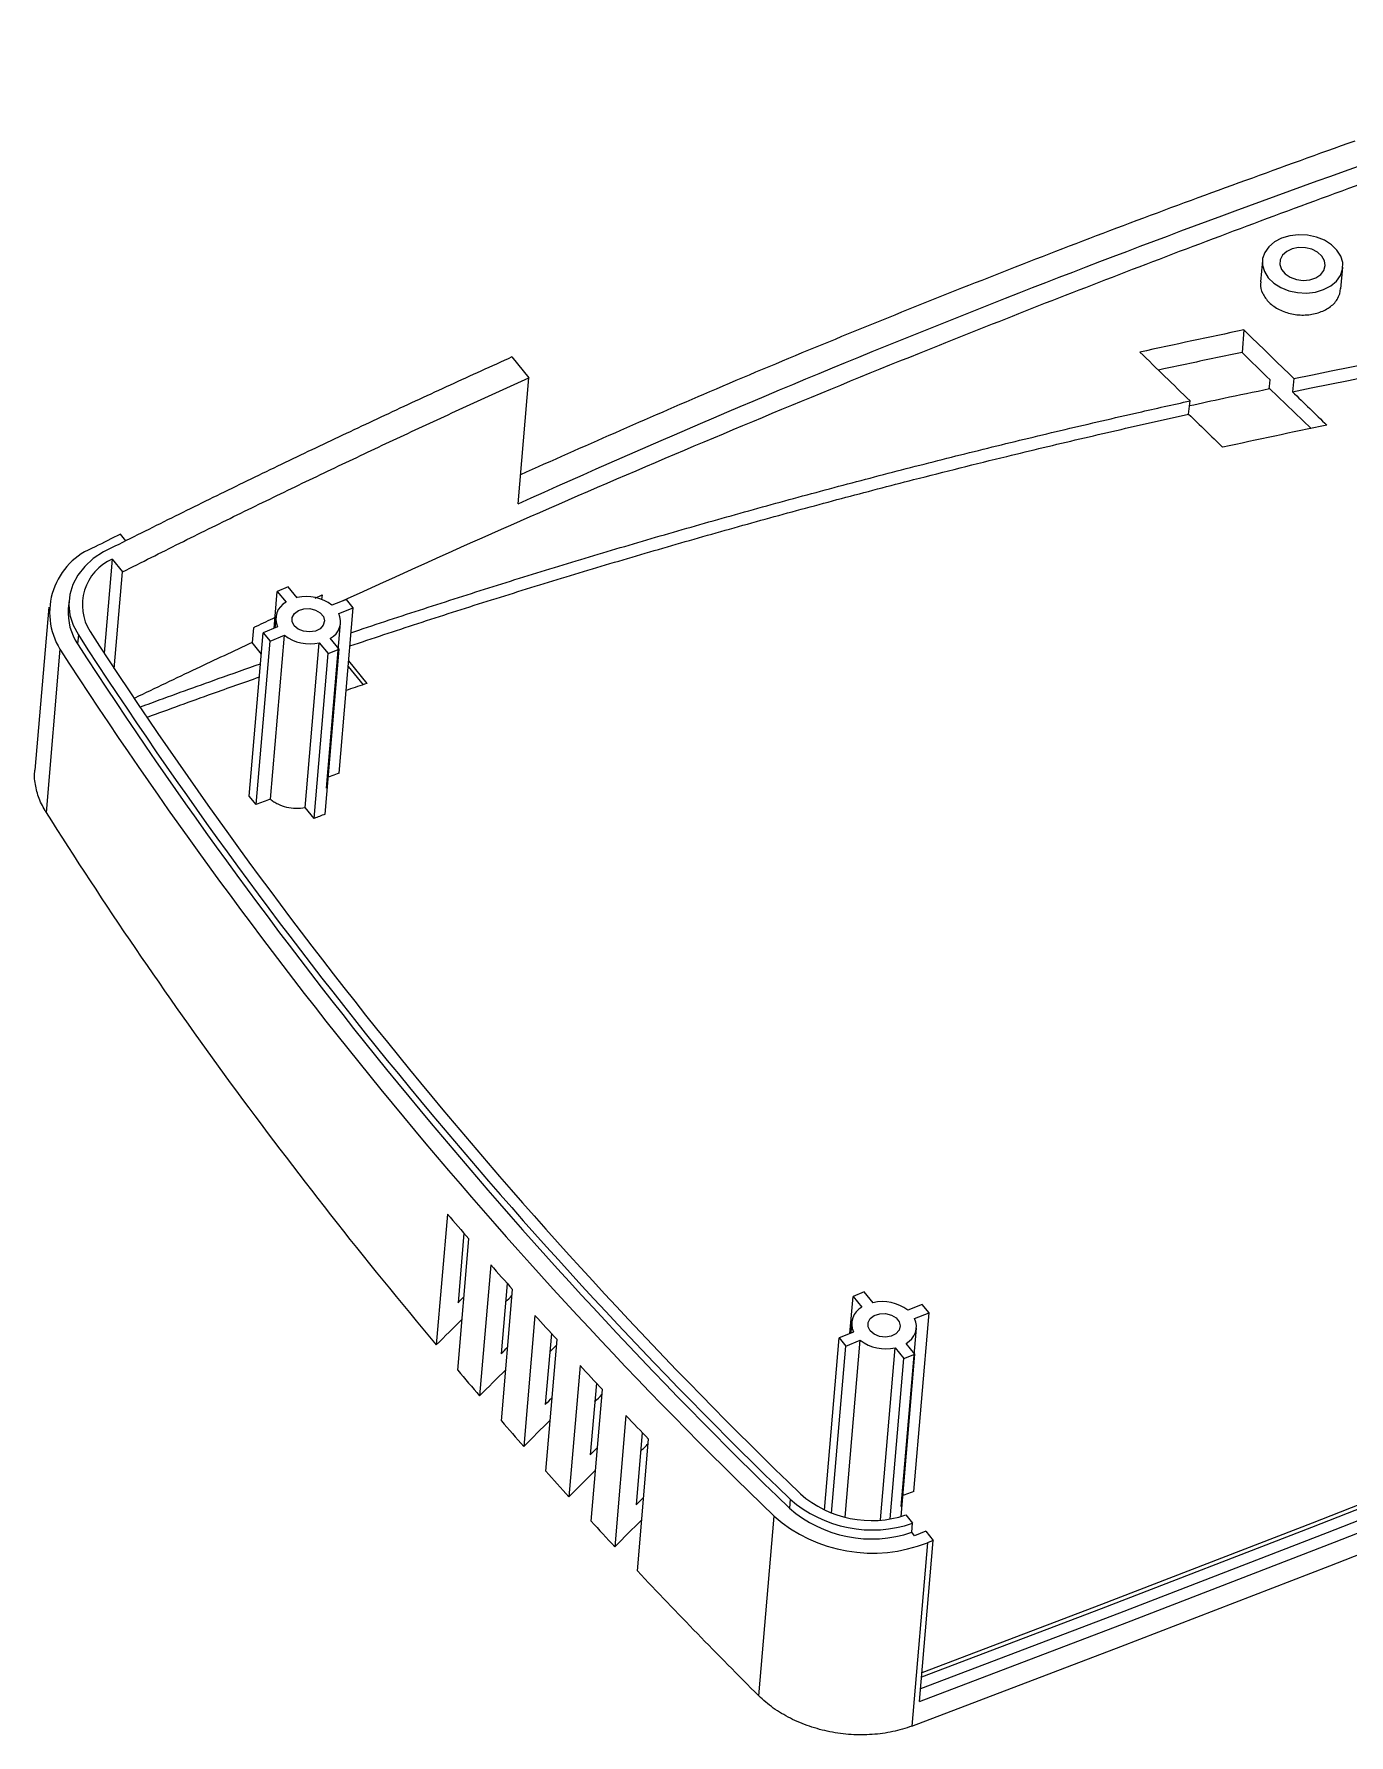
# Model space of a CAD drawing. Header units: inches. Extents: x 2104 to 4068, y 410 to 1569.
# Drawn here: x 2536.5 to 2587, y 507.8 to 573.1 of the extents above; entities that cross this region are included whole.
import ezdxf

# ---------------------------------------------------------------- set-up
doc = ezdxf.new("R2010")
doc.units = ezdxf.units.IN

msp = doc.modelspace()

# ---------------------------------------------------------------- linework, layer by layer
at = {"color": 7, "linetype": 'Continuous', "lineweight": 15}
for p, q in [((2583.696, 564.428), (2583.626, 563.609)), ((2586.715, 563.343), (2586.785, 564.165)), ((2586.675, 563.15), (2586.693, 563.345)), ((2582.988, 561.759), (2582.914, 560.895)), ((2554.875, 560.721), (2555.526, 559.923)), ((2555.114, 555.086), (2555.526, 559.923)), ((2584.909, 559.891), (2584.855, 559.382)), ((2583.969, 559.506), (2585.573, 557.978)), ((2580.864, 558.527), (2580.918, 559.036)), ((2540.05, 553.657), (2539.838, 553.917)), ((2539.521, 552.956), (2539.213, 549.341)), ((2539.521, 552.956), (2539.919, 552.468)), ((2539.602, 548.745), (2539.919, 552.468)), ((2537.863, 551.388), (2537.834, 551.043)), ((2545.738, 550.298), (2545.859, 551.72)), ((2546.285, 551.891), (2545.859, 551.72)), ((2545.859, 551.72), (2546.198, 551.306)), ((2546.624, 551.477), (2546.285, 551.891)), ((2547.312, 551.464), (2547.579, 551.592)), ((2547.579, 551.592), (2547.564, 551.412)), ((2548.515, 551.411), (2547.961, 551.189)), ((2548.775, 551.092), (2548.515, 551.411)), ((2537.086, 551.107), (2536.553, 544.853)), ((2545.802, 550.717), (2545.768, 550.31)), ((2548.221, 550.87), (2548.775, 551.092)), ((2548.234, 544.741), (2548.775, 551.092)), ((2538.22, 550.044), (2538.19, 549.699)), ((2544.785, 543.854), (2545.321, 550.13)), ((2544.941, 550.323), (2544.892, 549.752)), ((2545.874, 550.352), (2545.321, 550.13)), ((2545.321, 550.13), (2545.581, 549.812)), ((2547.753, 544.163), (2548.293, 550.505)), ((2537.514, 549.494), (2536.981, 543.233)), ((2545.25, 549.304), (2544.892, 549.752)), ((2545.045, 543.529), (2545.581, 549.812)), ((2545.581, 549.812), (2546.135, 550.034)), ((2545.598, 543.739), (2546.135, 550.034)), ((2546.933, 543.42), (2547.472, 549.746)), ((2547.472, 549.746), (2547.811, 549.331)), ((2547.696, 543.16), (2548.237, 549.502)), ((2547.811, 549.331), (2548.237, 549.502)), ((2548.237, 549.502), (2547.898, 549.916)), ((2547.271, 542.998), (2547.811, 549.331)), ((2548.583, 548.837), (2549.156, 548.135)), ((2548.602, 549.053), (2549.298, 548.183)), ((2545.045, 543.529), (2544.785, 543.854)), ((2547.271, 542.998), (2546.933, 543.42)), ((2552.396, 527.803), (2551.968, 522.779)), ((2552.791, 521.806), (2553.221, 526.849)), ((2553.03, 527.069), (2552.802, 524.401)), ((2554.06, 525.852), (2553.631, 520.825)), ((2554.691, 525.139), (2554.462, 522.443)), ((2554.466, 519.863), (2554.896, 524.91)), ((2567.855, 523.221), (2567.977, 524.643)), ((2568.403, 524.814), (2567.977, 524.643)), ((2567.977, 524.643), (2568.315, 524.229)), ((2568.741, 524.4), (2568.403, 524.814)), ((2570.633, 524.334), (2570.079, 524.112)), ((2570.308, 517.151), (2570.893, 524.015)), ((2570.339, 523.793), (2570.893, 524.015)), ((2570.893, 524.015), (2570.633, 524.334)), ((2555.757, 523.913), (2555.328, 518.881)), ((2567.992, 523.275), (2567.438, 523.053)), ((2567.92, 523.64), (2567.885, 523.233)), ((2569.827, 516.573), (2570.411, 523.428)), ((2556.387, 523.22), (2556.155, 520.496)), ((2556.174, 517.931), (2556.605, 522.982)), ((2566.874, 516.439), (2567.438, 523.053)), ((2567.152, 516.323), (2567.698, 522.735)), ((2567.438, 523.053), (2567.698, 522.735)), ((2567.673, 516.165), (2568.252, 522.957)), ((2567.698, 522.735), (2568.252, 522.957)), ((2569.026, 516.058), (2569.59, 522.669)), ((2569.59, 522.669), (2569.928, 522.254)), ((2570.354, 522.425), (2570.016, 522.839)), ((2557.488, 521.984), (2557.059, 516.949)), ((2569.404, 516.103), (2569.928, 522.254)), ((2569.823, 516.195), (2570.354, 522.425)), ((2569.928, 522.254), (2570.354, 522.425)), ((2558.117, 521.311), (2557.882, 518.56)), ((2557.916, 516.01), (2558.347, 521.065)), ((2559.253, 520.067), (2558.823, 515.029)), ((2559.88, 519.413), (2559.643, 516.636)), ((2559.692, 514.101), (2560.123, 519.16)), ((2565.56, 516.856), (2565.53, 516.511)), ((2564.351, 509.305), (2564.939, 516.203)), ((2569.999, 516.248), (2570.26, 515.929)), ((2570.231, 515.583), (2570.26, 515.929)), ((2570.339, 515.451), (2570.231, 515.583)), ((2570.765, 515.622), (2570.339, 515.451)), ((2570.765, 515.622), (2571.051, 515.271)), ((2570.829, 515.183), (2570.229, 508.14)), ((2570.524, 509.088), (2571.051, 515.271)), ((2571.051, 515.271), (2570.829, 515.183))]:
    msp.add_line(p, q, dxfattribs=at)
at = {"color": 7, "linetype": 'Continuous', "lineweight": 15, "flags": 128}
for points in [[(2586.561, 564.826), (2586.349, 565.032), (2586.08, 565.202), (2585.77, 565.326), (2585.433, 565.399), (2585.087, 565.416), (2584.748, 565.377), (2584.434, 565.284), (2584.16, 565.142), (2583.941, 564.957), (2583.787, 564.739), (2583.705, 564.498), (2583.701, 564.248), (2583.774, 564), (2583.92, 563.767), (2584.133, 563.561), (2584.401, 563.391), (2584.711, 563.267), (2585.048, 563.195), (2585.395, 563.177), (2585.733, 563.216), (2586.047, 563.309), (2586.321, 563.452), (2586.54, 563.636), (2586.695, 563.854), (2586.776, 564.095), (2586.78, 564.345), (2586.708, 564.593), (2586.561, 564.826)], [(2585.986, 564.595), (2585.819, 564.746), (2585.6, 564.857), (2585.349, 564.919), (2585.089, 564.925), (2584.842, 564.875), (2584.631, 564.774), (2584.474, 564.63), (2584.385, 564.457), (2584.372, 564.269), (2584.436, 564.084), (2584.571, 563.918), (2584.767, 563.785), (2585.004, 563.698), (2585.262, 563.664), (2585.519, 563.687), (2585.75, 563.763), (2585.937, 563.887), (2586.061, 564.047), (2586.113, 564.229), (2586.087, 564.418), (2585.986, 564.595)], [(2583.963, 559.504), (2583.971, 559.587), (2583.985, 559.714), (2583.998, 559.841)], [(2539.625, 553.45), (2539.183, 553.236), (2538.793, 552.976), (2538.463, 552.675), (2538.199, 552.34), (2538.007, 551.979), (2537.892, 551.597), (2537.856, 551.205), (2537.899, 550.81), (2538.021, 550.42), (2538.22, 550.044)], [(2539.838, 553.917), (2539.716, 553.856), (2539.595, 553.795), (2539.473, 553.734), (2539.351, 553.673), (2539.23, 553.611), (2539.108, 553.55), (2538.987, 553.489), (2538.865, 553.428)], [(2546.515, 550.398), (2546.434, 550.556), (2546.435, 550.722), (2546.519, 550.873), (2546.675, 550.988), (2546.881, 551.053), (2547.109, 551.058), (2547.329, 551.002), (2547.512, 550.894), (2547.631, 550.748), (2547.672, 550.583), (2547.628, 550.422), (2547.506, 550.287), (2547.323, 550.195), (2547.102, 550.16), (2546.874, 550.185), (2546.669, 550.268), (2546.515, 550.398)], [(2548.234, 544.741), (2548.165, 544.714), (2548.096, 544.688), (2548.027, 544.662), (2547.957, 544.635), (2547.888, 544.609), (2547.819, 544.583), (2547.788, 544.571)], [(2545.598, 543.739), (2545.529, 543.712), (2545.46, 543.686), (2545.391, 543.66), (2545.322, 543.634), (2545.253, 543.608), (2545.183, 543.581), (2545.114, 543.555), (2545.045, 543.529)], [(2547.696, 543.16), (2547.643, 543.14), (2547.59, 543.119), (2547.537, 543.099), (2547.483, 543.079), (2547.43, 543.059), (2547.377, 543.039), (2547.324, 543.018), (2547.271, 542.998)], [(2634.188, 535.693), (2626.082, 532.279), (2617.979, 528.913), (2609.879, 525.596), (2601.783, 522.327), (2593.691, 519.108), (2585.604, 515.937), (2577.522, 512.816), (2570.618, 510.188)], [(2634.129, 535.052), (2626.13, 531.685), (2618.134, 528.365), (2610.141, 525.092), (2602.151, 521.867), (2594.166, 518.69), (2586.185, 515.56), (2578.209, 512.478), (2570.565, 509.568)], [(2634.177, 535.525), (2626.07, 532.111), (2617.965, 528.744), (2609.864, 525.426), (2601.766, 522.157), (2593.673, 518.937), (2585.584, 515.766), (2577.5, 512.644), (2570.603, 510.019)], [(2570.524, 509.088), (2578.495, 512.121), (2586.471, 515.203), (2594.452, 518.333), (2602.437, 521.51), (2610.426, 524.735), (2618.42, 528.008), (2626.416, 531.328), (2634.415, 534.695)], [(2570.229, 508.14), (2578.255, 511.194), (2586.286, 514.296), (2594.322, 517.447), (2602.363, 520.646), (2610.408, 523.894), (2618.457, 527.19), (2626.509, 530.533), (2634.564, 533.925)], [(2568.633, 523.321), (2568.551, 523.479), (2568.553, 523.645), (2568.637, 523.796), (2568.792, 523.911), (2568.998, 523.976), (2569.227, 523.981), (2569.447, 523.925), (2569.629, 523.817), (2569.748, 523.671), (2569.789, 523.506), (2569.746, 523.345), (2569.624, 523.21), (2569.44, 523.118), (2569.219, 523.083), (2568.991, 523.108), (2568.786, 523.191), (2568.633, 523.321)], [(2570.308, 517.151), (2570.239, 517.125), (2570.169, 517.098), (2570.1, 517.072), (2570.031, 517.046), (2569.962, 517.019), (2569.893, 516.993), (2569.861, 516.981)]]:
    msp.add_lwpolyline(points, dxfattribs=at)
at = {"color": 7, "linetype": 'Continuous', "lineweight": 15}
for centre, radius, start, end in [((2539.812, 550.904), 2.696, 110.54911, 211.53992), ((2540.286, 551.203), 1.912, 113.59375, 212.31241), ((2546.983, 549.897), 1.621, 52.87045, 102.81075), ((2539.958, 550.887), 2.13, 175.81421, 213.90747), ((2546.533, 550.661), 0.727, 117.48229, 205.09069), ((2547.563, 550.562), 0.727, 297.48229, 25.09069), ((2696.129, 652.273), 188.112, 212.91859, 226.04414), ((2696.254, 652.199), 187.724, 212.91859, 226.04414), ((2695.912, 652.039), 188.694, 212.91859, 226.04414), ((2696.1, 651.928), 188.112, 212.91859, 226.04414), ((2547.113, 551.326), 1.621, 232.87045, 282.81075), ((2698.791, 653.51), 192.961, 220.65225, 221.02666), ((2700.623, 655.082), 195.4, 221.40372, 221.77308), ((2568.651, 523.584), 0.727, 117.48229, 205.09069), ((2569.1, 522.82), 1.621, 52.87045, 102.81075), ((2702.456, 656.697), 197.869, 222.14979, 222.51424), ((2569.68, 523.485), 0.727, 297.48229, 25.09069), ((2569.23, 524.249), 1.621, 232.87045, 282.81075), ((2704.289, 658.354), 200.367, 222.89047, 223.25014), ((2706.12, 660.053), 202.893, 223.62581, 223.98082), ((2568.713, 520.465), 4.793, 228.85251, 288.82904), ((2568.684, 520.172), 4.139, 228.73502, 288.53515), ((2568.724, 520.543), 5.759, 228.9056, 291.43865), ((2568.684, 520.12), 4.793, 228.85251, 288.82904)]:
    msp.add_arc(centre, radius, start, end, dxfattribs=at)
for centre, major_axis, ratio, start_param, end_param in [((3541.879, 600.015), (6590.789, -6335.177), 0.075906, 4.639604, 4.639898), ((3559.383, 578.701), (6593.758, -6338.031), 0.075906, 4.636383, 4.636677), ((3542.802, 599.136), (6597.267, -6341.404), 0.075906, 4.639596, 4.639761), ((3542.433, 599.488), (6594.676, -6338.913), 0.075906, 4.639891, 4.640093), ((3559.937, 578.174), (6597.645, -6341.767), 0.075906, 4.636672, 4.636872), ((2647.787, 1425.174), (677.24, 1168.538), 0.346029, 4.053424, 4.053717), ((2648.587, 1424.195), (677.254, 1168.562), 0.346029, 4.054741, 4.055053), ((2647.781, 1425.168), (677.905, 1169.684), 0.346029, 4.052486, 4.05375), ((2649.398, 1423.202), (677.269, 1168.587), 0.346029, 4.053492, 4.053804), ((2650.198, 1422.223), (677.283, 1168.612), 0.346029, 4.054854, 4.055186), ((2649.392, 1423.196), (677.933, 1169.734), 0.346029, 4.052559, 4.053836), ((2651.019, 1421.217), (677.298, 1168.637), 0.346029, 4.053589, 4.053921), ((2651.819, 1420.238), (677.312, 1168.662), 0.346029, 4.054998, 4.055349), ((2651.013, 1421.211), (677.962, 1169.784), 0.346029, 4.052661, 4.053953), ((2652.65, 1419.22), (677.327, 1168.687), 0.346029, 4.053717, 4.054069), ((2653.449, 1418.241), (677.341, 1168.712), 0.346029, 4.055171, 4.055541), ((2652.644, 1419.214), (677.991, 1169.834), 0.346029, 4.052794, 4.054101), ((2654.29, 1417.211), (677.356, 1168.738), 0.346029, 4.053876, 4.054246), ((2654.284, 1417.205), (678.02, 1169.884), 0.346029, 4.052957, 4.054278)]:
    msp.add_ellipse(centre, major_axis=major_axis, ratio=ratio, start_param=start_param, end_param=end_param, dxfattribs=at)
for points, knots in [([(2604.054, 573.125), (2601.428, 572.245), (2595.956, 570.412), (2587.764, 567.49), (2579.452, 564.39), (2571.946, 561.452), (2565.22, 558.711), (2559.247, 556.189), (2553.627, 553.742), (2550.035, 552.109), (2548.381, 551.357)], [0, 0, 0, 0, 0.135319, 0.282019, 0.429098, 0.576177, 0.686089, 0.796001, 0.906072, 1, 1, 1, 1]), ([(2555.209, 556.211), (2557.624, 557.281), (2562.701, 559.533), (2570.601, 562.779), (2578.856, 566.003), (2584.459, 568.02), (2587.26, 569.028)], [0, 0, 0, 0, 0.232165, 0.488181, 0.74417, 1, 1, 1, 1]), ([(2583.639, 563.606), (2583.633, 563.585), (2583.594, 563.439), (2583.691, 563.153), (2583.934, 562.802), (2584.332, 562.525), (2584.82, 562.356), (2585.349, 562.313), (2585.858, 562.401), (2586.287, 562.611), (2586.561, 562.879), (2586.643, 563.075), (2586.675, 563.15)], [0, 0, 0, 0, 0.019892, 0.13355, 0.24721, 0.360857, 0.474482, 0.588086, 0.701677, 0.815271, 0.928885, 1, 1, 1, 1]), ([(2554.875, 560.721), (2554.477, 560.541), (2553.683, 560.182), (2552.495, 559.639), (2551.31, 559.093), (2550.128, 558.544), (2548.949, 557.991), (2547.773, 557.435), (2546.6, 556.875), (2545.43, 556.313), (2544.263, 555.747), (2543.099, 555.178), (2541.938, 554.605), (2540.779, 554.03), (2540.01, 553.643), (2539.625, 553.45)], [0, 0, 0, 0, 0.076894, 0.153788, 0.230685, 0.307585, 0.384489, 0.461399, 0.538314, 0.615237, 0.692169, 0.76911, 0.846061, 0.923024, 1, 1, 1, 1]), ([(2582.914, 560.895), (2582.58, 560.825), (2581.913, 560.687), (2580.914, 560.475), (2580.178, 560.318), (2579.776, 560.23), (2579.706, 560.214)], [0, 0, 0, 0, 0.311438, 0.622875, 0.934277, 1, 1, 1, 1]), ([(2539.919, 552.468), (2540.285, 552.653), (2541.016, 553.021), (2542.116, 553.57), (2543.218, 554.116), (2544.323, 554.659), (2545.431, 555.199), (2546.542, 555.736), (2547.655, 556.27), (2548.772, 556.801), (2549.89, 557.329), (2551.012, 557.854), (2552.136, 558.376), (2553.263, 558.895), (2554.393, 559.411), (2555.148, 559.753), (2555.526, 559.923)], [0, 0, 0, 0, 0.071479, 0.142947, 0.214405, 0.285853, 0.357292, 0.428724, 0.500148, 0.571567, 0.64298, 0.714389, 0.785795, 0.857198, 0.928599, 1, 1, 1, 1]), ([(2580.899, 558.853), (2581.336, 558.949), (2582.357, 559.172), (2583.383, 559.384), (2583.969, 559.506)], [0, 0, 0, 0, 0.428843, 1, 1, 1, 1]), ([(2548.693, 550.133), (2548.74, 550.148), (2549.667, 550.46), (2551.481, 551.058), (2554.149, 551.911), (2556.836, 552.742), (2559.541, 553.552), (2562.264, 554.34), (2565.003, 555.106), (2567.759, 555.849), (2570.531, 556.57), (2573.318, 557.269), (2576.121, 557.944), (2578.655, 558.532), (2580.258, 558.889), (2580.918, 559.036)], [0, 0, 0, 0, 0.004545, 0.089633, 0.174721, 0.259808, 0.344896, 0.429983, 0.515071, 0.600158, 0.685246, 0.770333, 0.855421, 0.940508, 1, 1, 1, 1]), ([(2548.65, 549.624), (2549.519, 549.913), (2551.269, 550.496), (2553.924, 551.345), (2556.61, 552.178), (2559.314, 552.989), (2562.035, 553.779), (2564.773, 554.546), (2567.528, 555.291), (2570.56, 556.082), (2573.148, 556.729), (2575.748, 557.356), (2578.072, 557.903), (2579.94, 558.32), (2580.864, 558.527)], [0, 0, 0, 0, 0.083867, 0.16898, 0.254092, 0.339204, 0.424317, 0.509429, 0.594541, 0.679654, 0.788916, 0.831471, 0.916583, 1, 1, 1, 1]), ([(2544.941, 550.323), (2544.98, 550.342), (2545.257, 550.476), (2545.536, 550.611), (2545.774, 550.726)], [0, 0, 0, 0, 0.140958, 1, 1, 1, 1]), ([(2544.892, 549.752), (2544.176, 549.417), (2542.666, 548.711), (2541.171, 547.995), (2540.385, 547.619)], [0, 0, 0, 0, 0.474575, 1, 1, 1, 1]), ([(2540.611, 547.285), (2540.742, 547.333), (2541.732, 547.698), (2543.264, 548.254), (2544.677, 548.75), (2545.219, 548.941)], [0, 0, 0, 0, 0.085857, 0.648989, 1, 1, 1, 1]), ([(2540.876, 546.891), (2541.707, 547.195), (2543.133, 547.716), (2544.574, 548.222), (2545.176, 548.433)], [0, 0, 0, 0, 0.582413, 1, 1, 1, 1]), ([(2549.298, 548.183), (2549.061, 548.103), (2548.796, 548.013), (2548.532, 547.923), (2548.504, 547.914)], [0, 0, 0, 0, 0.894742, 1, 1, 1, 1]), ([(2536.981, 543.233), (2536.883, 543.408), (2536.687, 543.758), (2536.56, 544.305), (2536.517, 544.676), (2536.554, 544.853), (2536.554, 544.853)], [0, 0, 0, 0, 0.333319, 0.666637, 0.999956, 1, 1, 1, 1]), ([(2545.598, 543.739), (2545.639, 543.704), (2545.684, 543.671), (2545.778, 543.61), (2545.829, 543.582), (2545.986, 543.505), (2546.099, 543.465), (2546.336, 543.409), (2546.456, 543.393), (2546.7, 543.387), (2546.819, 543.398), (2546.933, 543.42)], [0, 0, 0, 0, 0.125, 0.125, 0.25, 0.25, 0.5, 0.5, 0.75, 0.75, 1, 1, 1, 1]), ([(2536.981, 543.233), (2539.199, 539.718), (2541.559, 536.256), (2546.555, 529.439), (2549.192, 526.083), (2551.968, 522.779)], [0, 0, 0, 0, 0.5, 0.5, 1, 1, 1, 1]), ([(2570.229, 508.14), (2569.994, 508.051), (2569.75, 507.981), (2569.37, 507.9), (2569.242, 507.877), (2568.979, 507.841), (2568.845, 507.827), (2568.441, 507.799), (2568.171, 507.799), (2567.764, 507.825), (2567.629, 507.838), (2567.356, 507.874), (2567.22, 507.896), (2566.817, 507.976), (2566.556, 508.046), (2566.048, 508.219), (2565.799, 508.324), (2565.334, 508.559), (2565.116, 508.69), (2564.709, 508.979), (2564.52, 509.137), (2564.351, 509.305)], [0, 0, 0, 0, 0.125, 0.125, 0.1875, 0.1875, 0.25, 0.25, 0.375, 0.375, 0.4375, 0.4375, 0.5, 0.5, 0.625, 0.625, 0.75, 0.75, 0.875, 0.875, 1, 1, 1, 1])]:
    msp.add_open_spline(points, degree=3, knots=knots, dxfattribs=at)
for points in [[(2555.114, 555.086), (2565.717, 559.87), (2576.649, 564.252), (2587.911, 568.231)], [(2584.909, 559.891), (2592.542, 561.477), (2600.315, 562.813), (2608.183, 563.886)], [(2584.855, 559.382), (2592.487, 560.969), (2600.259, 562.305), (2608.125, 563.38)], [(2582.988, 561.759), (2581.652, 561.483), (2580.321, 561.199), (2578.994, 560.907)], [(2586.172, 558.102), (2584.835, 557.828), (2583.501, 557.545), (2582.173, 557.255)], [(2552.791, 521.806), (2553.07, 521.478), (2553.35, 521.151), (2553.631, 520.825)], [(2554.466, 519.863), (2554.752, 519.535), (2555.039, 519.208), (2555.328, 518.881)], [(2556.174, 517.931), (2556.468, 517.603), (2556.763, 517.276), (2557.059, 516.949)], [(2557.916, 516.01), (2558.217, 515.682), (2558.52, 515.355), (2558.823, 515.029)], [(2559.692, 514.101), (2561.21, 512.489), (2562.763, 510.89), (2564.351, 509.305)]]:
    msp.add_open_spline(points, degree=3, dxfattribs=at)

doc.saveas('drawing.dxf')
